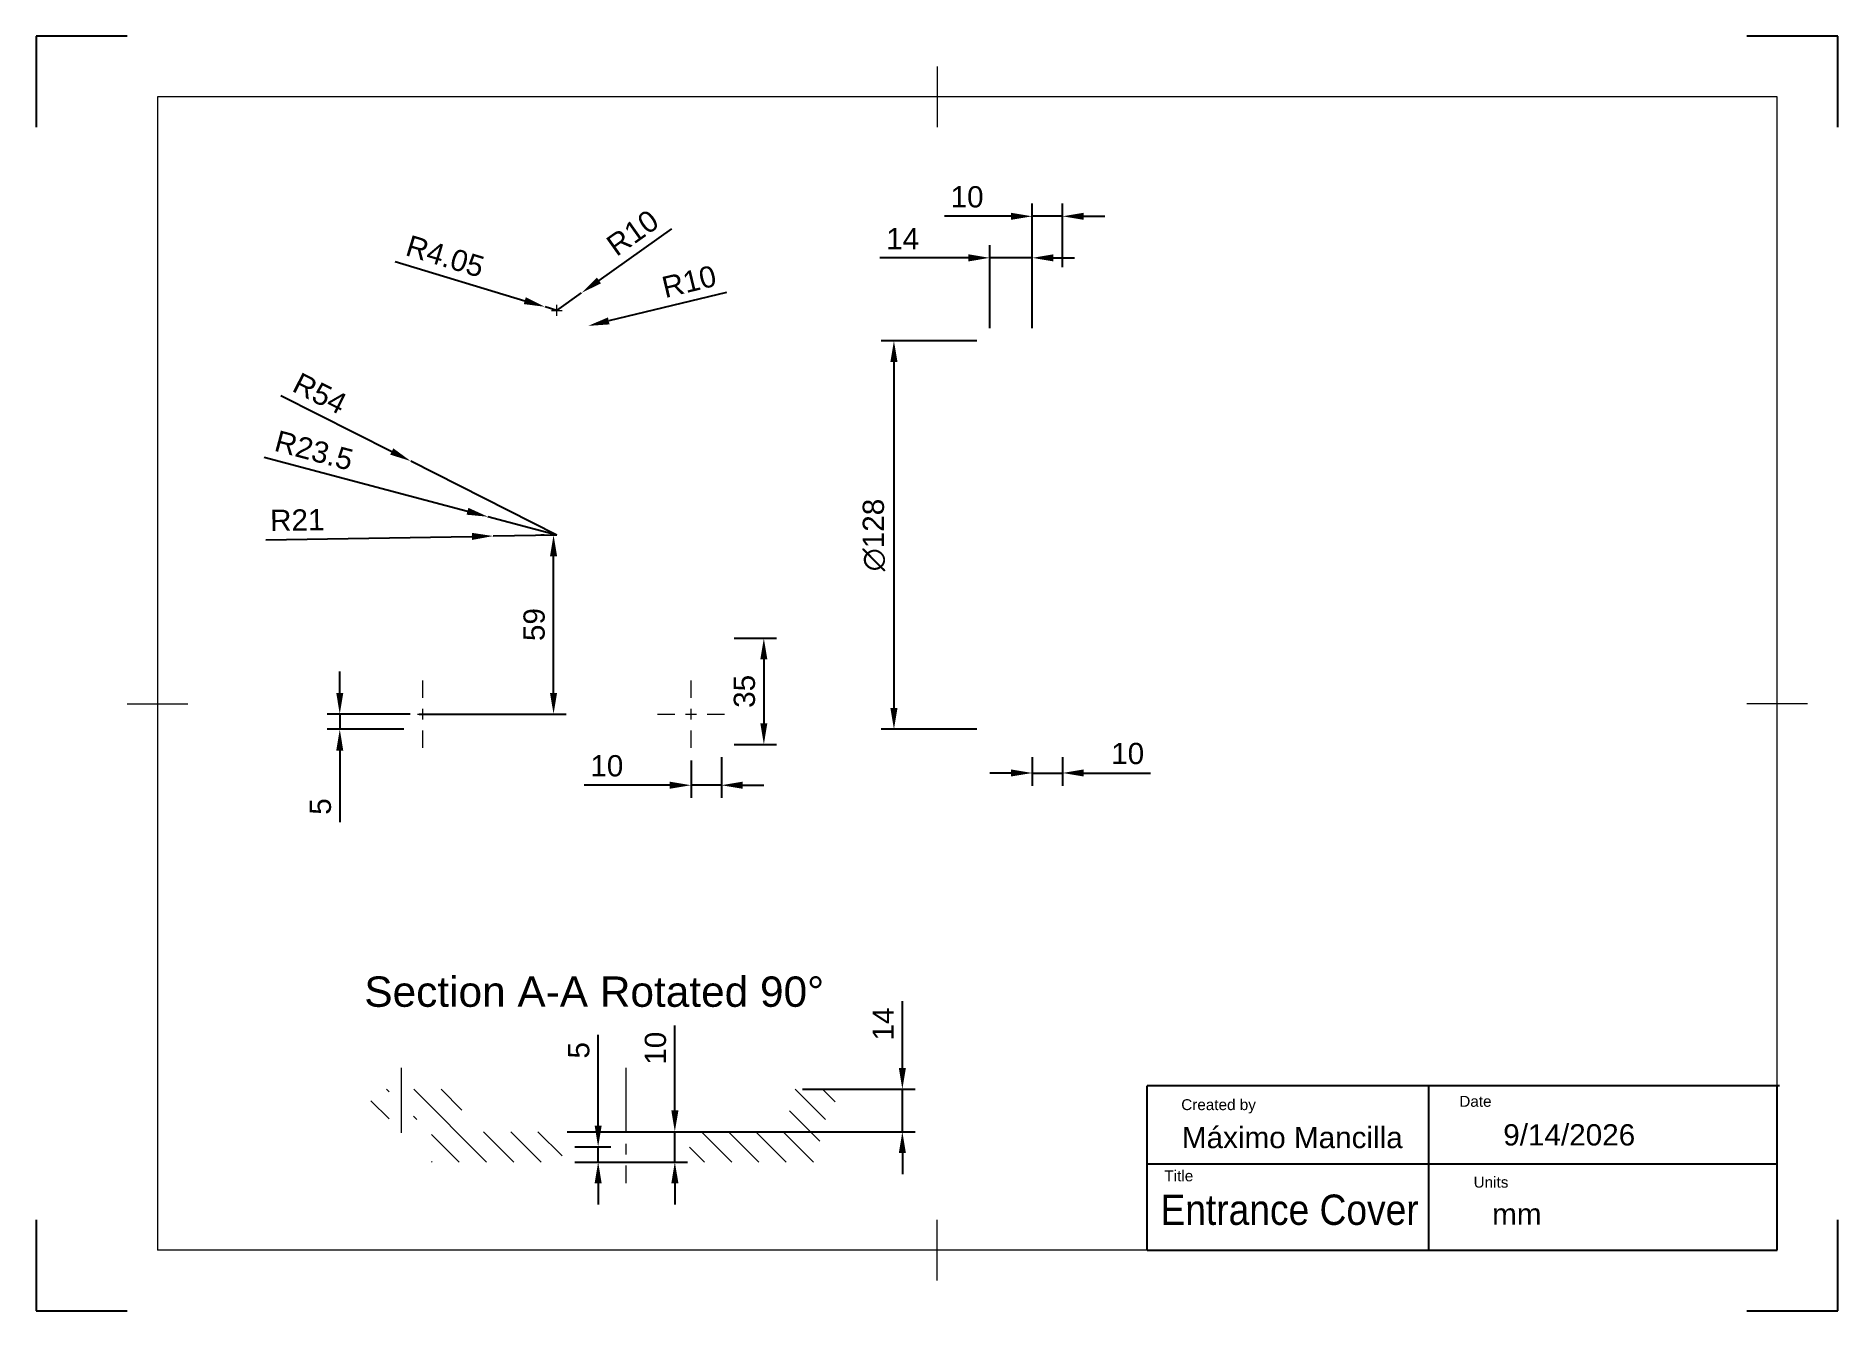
# Paper-space layout 'Sheet1' of a CAD drawing. Header units: millimetres. Extents: x 0 to 297, y 0 to 210.
import ezdxf
from ezdxf.enums import TextEntityAlignment as Align

# ---------------------------------------------------------------- set-up
doc = ezdxf.new("R2010")
doc.units = ezdxf.units.MM
doc.header["$LTSCALE"] = 0.75
doc.linetypes.add('CENTER2', pattern=[28.575, 19.05, -3.175, 3.175, -3.175])
for name, color, linetype, lineweight in [('BORDER', 7, 'Continuous', 18), ('FD_Dimensions', 7, 'Continuous', 18), ('Hatching', 7, 'Continuous', 18), ('Smart Centers', 7, 'CENTER2', 18), ('TITLEBLOCK', 7, 'Continuous', 25), ('View Labels', 7, 'Continuous', 18)]:
    doc.layers.add(name, color=color, linetype=linetype, lineweight=lineweight)
doc.styles.add('FusionTitle', font='arial.ttf')
doc.styles.get("Standard").update_dxf_attribs({"font": 'arial.ttf'})
doc.dimstyles.new('Dim-ISO-25', dxfattribs={"dimtxt": 3.5, "dimasz": 3.5, "dimexe": 2.1, "dimexo": 2.1, "dimgap": 1.4, "dimtad": 1, "dimzin": 12, "dimdsep": 46, "dimtxsty": 'Standard', "dimcen": 0, "dimazin": 3, "dimtp": 0.1, "dimtm": 0.1, "dimtfac": 0.714286, "dimtmove": 0, "dimatfit": 3, "dimfxl": 1, "dimtzin": 12, "dimarcsym": 0})

# ---------------------------------------------------------------- blocks, each defined once
blk = doc.blocks.new('ISO_A4(L)_SHEET')
at = {"layer": 'BORDER'}
for p, q in [((148.5, 205), (148.5, 195)), ((287, 200), (20, 200)), ((20, 200), (20, 10)), ((287, 10), (287, 200)), ((15, 100), (25, 100)), ((292, 100), (282, 100)), ((148.5, 5), (148.5, 15)), ((287, 10), (20, 10))]:
    blk.add_line(p, q, dxfattribs=at)
at = {"layer": 'Defpoints'}
for p, q in [((0, 210), (0, 195)), ((15, 210), (0, 210)), ((297, 210), (282, 210)), ((297, 195), (297, 210)), ((0, 15), (0, 0)), ((297, 0), (297, 15)), ((0, 0), (15, 0)), ((282, 0), (297, 0))]:
    blk.add_line(p, q, dxfattribs=at)
blk = doc.blocks.new('*U25')
at = {"layer": 'Smart Centers', "color": 0, "linetype": 'Continuous', "ltscale": 0.75, "transparency": 16777216}
for p, q in [((-0.89, 0), (0.89, 0)), ((0, -0.89), (0, 0.89))]:
    blk.add_line(p, q, dxfattribs=at)
blk = doc.blocks.new('*U26')
at = {"layer": 'Smart Centers', "color": 0, "ltscale": 0.75, "transparency": 16777216}
for p, q in [((0, 2.68), (0, 5.53)), ((-5.53, 0), (-2.68, 0)), ((2.68, 0), (5.53, 0)), ((0, -5.53), (0, -2.68))]:
    blk.add_line(p, q, dxfattribs=at)
at = {"layer": 'Smart Centers', "color": 0, "linetype": 'Continuous', "ltscale": 0.75, "transparency": 16777216}
for p, q in [((-0.89, 0), (0.89, 0)), ((0, -0.89), (0, 0.89))]:
    blk.add_line(p, q, dxfattribs=at)
blk = doc.blocks.new('*U27')
at = {"layer": 'Smart Centers', "color": 0, "ltscale": 0.75, "transparency": 16777216}
for p, q in [((0, 2.68), (0, 5.53)), ((-5.53, 0), (-2.68, 0)), ((2.68, 0), (5.53, 0)), ((0, -5.53), (0, -2.68))]:
    blk.add_line(p, q, dxfattribs=at)
at = {"layer": 'Smart Centers', "color": 0, "linetype": 'Continuous', "ltscale": 0.75, "transparency": 16777216}
for p, q in [((-0.89, 0), (0.89, 0)), ((0, -0.89), (0, 0.89))]:
    blk.add_line(p, q, dxfattribs=at)
blk = doc.blocks.new('*D28')
at = {"layer": 'Defpoints', "color": 0, "transparency": 16777216}
for p in [(61.75, 139.99), (85.85, 127.81)]:
    blk.add_point(p, dxfattribs=at)
at = {"layer": 'FD_Dimensions', "color": 0, "lineweight": -2, "transparency": 16777216}
for p, q in [((40.37, 150.8), (58.63, 141.57)), ((85.85, 127.81), (61.75, 139.99))]:
    blk.add_line(p, q, dxfattribs=at)
at = {"layer": 'FD_Dimensions', "color": 0, "transparency": 16777216}
blk.add_solid([(58.89, 142.09), (58.37, 141.05), (61.75, 139.99)], dxfattribs=at)
at = {"layer": 'FD_Dimensions', "color": 0, "transparency": 16777216, "insert": (46.78, 151.12), "char_height": 3.5, "attachment_point": 5, "rotation": 333.1839}
blk.add_mtext('R54', dxfattribs=at)
blk = doc.blocks.new('*D29')
at = {"layer": 'Defpoints', "color": 0, "transparency": 16777216}
for p in [(74.49, 130.82), (85.85, 127.81)]:
    blk.add_point(p, dxfattribs=at)
at = {"layer": 'FD_Dimensions', "color": 0, "lineweight": -2, "transparency": 16777216}
for p, q in [((37.62, 140.61), (71.11, 131.72)), ((85.85, 127.81), (74.49, 130.82))]:
    blk.add_line(p, q, dxfattribs=at)
at = {"layer": 'FD_Dimensions', "color": 0, "transparency": 16777216}
blk.add_solid([(71.26, 132.29), (70.96, 131.16), (74.49, 130.82)], dxfattribs=at)
at = {"layer": 'FD_Dimensions', "color": 0, "transparency": 16777216, "insert": (45.82, 141.73), "char_height": 3.5, "attachment_point": 5, "rotation": 345.1354}
blk.add_mtext('R23.5', dxfattribs=at)
blk = doc.blocks.new('*D30')
at = {"layer": 'Defpoints', "color": 0, "transparency": 16777216}
for p in [(85.85, 127.81), (75.35, 127.64)]:
    blk.add_point(p, dxfattribs=at)
at = {"layer": 'FD_Dimensions', "color": 0, "lineweight": -2, "transparency": 16777216}
for p, q in [((85.85, 127.81), (75.35, 127.64)), ((37.86, 127.04), (71.85, 127.59))]:
    blk.add_line(p, q, dxfattribs=at)
at = {"layer": 'FD_Dimensions', "color": 0, "transparency": 16777216}
blk.add_solid([(71.84, 128.17), (71.86, 127), (75.35, 127.64)], dxfattribs=at)
at = {"layer": 'FD_Dimensions', "color": 0, "transparency": 16777216, "insert": (43.06, 130.28), "char_height": 3.5, "attachment_point": 5, "rotation": 0.9152}
blk.add_mtext('R21', dxfattribs=at)
blk = doc.blocks.new('*D31')
at = {"layer": 'Defpoints', "color": 0, "transparency": 16777216}
for p in [(89.93, 167.71), (85.85, 164.81)]:
    blk.add_point(p, dxfattribs=at)
at = {"layer": 'FD_Dimensions', "color": 0, "lineweight": -2, "transparency": 16777216}
for p, q in [((104.73, 178.22), (92.78, 169.73)), ((85.85, 164.81), (89.93, 167.71))]:
    blk.add_line(p, q, dxfattribs=at)
at = {"layer": 'FD_Dimensions', "color": 0, "transparency": 16777216}
blk.add_solid([(92.44, 170.21), (93.12, 169.26), (89.93, 167.71)], dxfattribs=at)
at = {"layer": 'FD_Dimensions', "color": 0, "transparency": 16777216, "insert": (98.33, 177.59), "char_height": 3.5, "attachment_point": 5, "rotation": 35.3853}
blk.add_mtext('R10', dxfattribs=at)
blk = doc.blocks.new('*D32')
at = {"layer": 'Defpoints', "color": 0, "transparency": 16777216}
for p in [(83.91, 165.4), (85.85, 164.81)]:
    blk.add_point(p, dxfattribs=at)
at = {"layer": 'FD_Dimensions', "color": 0, "lineweight": -2, "transparency": 16777216}
for p, q in [((59.2, 172.87), (80.56, 166.41)), ((85.85, 164.81), (83.91, 165.4))]:
    blk.add_line(p, q, dxfattribs=at)
at = {"layer": 'FD_Dimensions', "color": 0, "transparency": 16777216}
blk.add_solid([(80.73, 166.97), (80.39, 165.85), (83.91, 165.4)], dxfattribs=at)
at = {"layer": 'FD_Dimensions', "color": 0, "transparency": 16777216, "insert": (67.43, 173.71), "char_height": 3.5, "attachment_point": 5, "rotation": 343.166}
blk.add_mtext('R4.05', dxfattribs=at)
blk = doc.blocks.new('*D33')
at = {"layer": 'Defpoints', "color": 0, "transparency": 16777216}
for p in [(95.85, 163.43), (100.71, 164.61)]:
    blk.add_point(p, dxfattribs=at)
at = {"layer": 'FD_Dimensions', "color": 0, "lineweight": -2, "transparency": 16777216}
blk.add_line((113.8, 167.76), (94.39, 163.08), dxfattribs=at)
at = {"layer": 'FD_Dimensions', "color": 0, "transparency": 16777216}
blk.add_solid([(94.26, 163.65), (94.53, 162.51), (90.99, 162.26)], dxfattribs=at)
at = {"layer": 'FD_Dimensions', "color": 0, "transparency": 16777216, "insert": (107.64, 169.55), "char_height": 3.5, "attachment_point": 5, "rotation": 13.5615}
blk.add_mtext('R10', dxfattribs=at)
blk = doc.blocks.new('*D34')
at = {"layer": 'Defpoints', "color": 0, "transparency": 16777216}
for p in [(85.3, 127.81), (85.85, 127.81), (61.06, 98.31)]:
    blk.add_point(p, dxfattribs=at)
at = {"layer": 'FD_Dimensions', "color": 0, "lineweight": -2, "transparency": 16777216}
for p, q in [((83.75, 127.81), (83.2, 127.81)), ((85.3, 101.81), (85.3, 124.31)), ((63.16, 98.31), (87.4, 98.31))]:
    blk.add_line(p, q, dxfattribs=at)
at = {"layer": 'FD_Dimensions', "color": 0, "transparency": 16777216}
for points in [[(84.71, 124.31), (85.88, 124.31), (85.3, 127.81)], [(84.71, 101.81), (85.88, 101.81), (85.3, 98.31)]]:
    blk.add_solid(points, dxfattribs=at)
at = {"layer": 'FD_Dimensions', "color": 0, "transparency": 16777216, "insert": (82.11, 113.06), "char_height": 3.5, "attachment_point": 5, "rotation": 90}
blk.add_mtext('59', dxfattribs=at)
blk = doc.blocks.new('*D35')
at = {"layer": 'Defpoints', "color": 0, "transparency": 16777216}
for p in [(50.06, 98.31), (63.74, 98.31), (62.74, 95.81)]:
    blk.add_point(p, dxfattribs=at)
at = {"layer": 'FD_Dimensions', "color": 0, "lineweight": -2, "transparency": 16777216}
for p, q in [((50.06, 101.81), (50.06, 105.31)), ((61.64, 98.31), (47.96, 98.31)), ((50.06, 98.31), (50.06, 95.81)), ((60.64, 95.81), (47.96, 95.81)), ((50.06, 92.31), (50.06, 80.53))]:
    blk.add_line(p, q, dxfattribs=at)
at = {"layer": 'FD_Dimensions', "color": 0, "transparency": 16777216}
for points in [[(49.48, 101.81), (50.64, 101.81), (50.06, 98.31)], [(49.48, 92.31), (50.64, 92.31), (50.06, 95.81)]]:
    blk.add_solid(points, dxfattribs=at)
at = {"layer": 'FD_Dimensions', "color": 0, "transparency": 16777216, "insert": (46.88, 83.09), "char_height": 3.5, "attachment_point": 5, "rotation": 90}
blk.add_mtext('5', dxfattribs=at)
blk = doc.blocks.new('*D36')
at = {"layer": 'Defpoints', "color": 0, "transparency": 16777216}
for p in [(107.96, 92.79), (112.96, 93.31), (112.96, 86.6)]:
    blk.add_point(p, dxfattribs=at)
at = {"layer": 'FD_Dimensions', "color": 0, "lineweight": -2, "transparency": 16777216}
for p, q in [((107.96, 90.69), (107.96, 84.5)), ((112.96, 91.21), (112.96, 84.5)), ((104.46, 86.6), (90.35, 86.6)), ((112.96, 86.6), (107.96, 86.6)), ((116.46, 86.6), (119.96, 86.6))]:
    blk.add_line(p, q, dxfattribs=at)
at = {"layer": 'FD_Dimensions', "color": 0, "transparency": 16777216}
for points in [[(104.46, 87.18), (104.46, 86.01), (107.96, 86.6)], [(116.46, 87.18), (116.46, 86.01), (112.96, 86.6)]]:
    blk.add_solid(points, dxfattribs=at)
at = {"layer": 'FD_Dimensions', "color": 0, "transparency": 16777216, "insert": (94.08, 89.78), "char_height": 3.5, "attachment_point": 5}
blk.add_mtext('10', dxfattribs=at)
blk = doc.blocks.new('*D37')
at = {"layer": 'Defpoints', "color": 0, "transparency": 16777216}
for p in [(112.96, 110.81), (112.96, 93.31), (119.96, 93.31)]:
    blk.add_point(p, dxfattribs=at)
at = {"layer": 'FD_Dimensions', "color": 0, "lineweight": -2, "transparency": 16777216}
for p, q in [((115.06, 110.81), (122.06, 110.81)), ((119.96, 107.31), (119.96, 96.81)), ((115.06, 93.31), (122.06, 93.31))]:
    blk.add_line(p, q, dxfattribs=at)
at = {"layer": 'FD_Dimensions', "color": 0, "transparency": 16777216}
for points in [[(119.38, 107.31), (120.54, 107.31), (119.96, 110.81)], [(119.38, 96.81), (120.54, 96.81), (119.96, 93.31)]]:
    blk.add_solid(points, dxfattribs=at)
at = {"layer": 'FD_Dimensions', "color": 0, "transparency": 16777216, "insert": (116.77, 102.06), "char_height": 3.5, "attachment_point": 5, "rotation": 90}
blk.add_mtext('35', dxfattribs=at)
blk = doc.blocks.new('*D40')
at = {"layer": 'Defpoints', "color": 0, "transparency": 16777216}
for p in [(164.19, 180.31), (164.19, 169.81), (169.19, 169.81)]:
    blk.add_point(p, dxfattribs=at)
at = {"layer": 'FD_Dimensions', "color": 0, "lineweight": -2, "transparency": 16777216}
for p, q in [((164.19, 171.91), (164.19, 182.41)), ((169.19, 171.91), (169.19, 182.41)), ((160.69, 180.31), (149.72, 180.31)), ((169.19, 180.31), (164.19, 180.31)), ((172.69, 180.31), (176.19, 180.31))]:
    blk.add_line(p, q, dxfattribs=at)
at = {"layer": 'FD_Dimensions', "color": 0, "transparency": 16777216}
for points in [[(160.69, 180.89), (160.69, 179.73), (164.19, 180.31)], [(172.69, 180.89), (172.69, 179.73), (169.19, 180.31)]]:
    blk.add_solid(points, dxfattribs=at)
at = {"layer": 'FD_Dimensions', "color": 0, "transparency": 16777216, "insert": (153.46, 183.5), "char_height": 3.5, "attachment_point": 5}
blk.add_mtext('10', dxfattribs=at)
blk = doc.blocks.new('*D41')
at = {"layer": 'Defpoints', "color": 0, "transparency": 16777216}
for p in [(157.19, 173.47), (157.19, 159.81), (164.19, 159.81)]:
    blk.add_point(p, dxfattribs=at)
at = {"layer": 'FD_Dimensions', "color": 0, "lineweight": -2, "transparency": 16777216}
for p, q in [((157.19, 161.91), (157.19, 175.57)), ((164.19, 161.91), (164.19, 175.57)), ((153.69, 173.47), (139.1, 173.47)), ((164.19, 173.47), (157.19, 173.47)), ((167.69, 173.47), (171.19, 173.47))]:
    blk.add_line(p, q, dxfattribs=at)
at = {"layer": 'FD_Dimensions', "color": 0, "transparency": 16777216}
for points in [[(153.69, 174.05), (153.69, 172.88), (157.19, 173.47)], [(167.69, 174.05), (167.69, 172.88), (164.19, 173.47)]]:
    blk.add_solid(points, dxfattribs=at)
at = {"layer": 'FD_Dimensions', "color": 0, "transparency": 16777216, "insert": (142.84, 176.62), "char_height": 3.5, "attachment_point": 5}
blk.add_mtext('14', dxfattribs=at)
blk = doc.blocks.new('*D42')
at = {"layer": 'Defpoints', "color": 0, "transparency": 16777216}
for p in [(164.19, 93.31), (169.19, 93.31), (169.19, 88.61)]:
    blk.add_point(p, dxfattribs=at)
at = {"layer": 'FD_Dimensions', "color": 0, "lineweight": -2, "transparency": 16777216}
for p, q in [((164.19, 91.21), (164.19, 86.51)), ((169.19, 91.21), (169.19, 86.51)), ((160.69, 88.61), (157.19, 88.61)), ((164.19, 88.61), (169.19, 88.61)), ((172.69, 88.61), (183.67, 88.61))]:
    blk.add_line(p, q, dxfattribs=at)
at = {"layer": 'FD_Dimensions', "color": 0, "transparency": 16777216}
for points in [[(160.69, 89.2), (160.69, 88.03), (164.19, 88.61)], [(172.69, 89.2), (172.69, 88.03), (169.19, 88.61)]]:
    blk.add_solid(points, dxfattribs=at)
at = {"layer": 'FD_Dimensions', "color": 0, "transparency": 16777216, "insert": (179.93, 91.8), "char_height": 3.5, "attachment_point": 5}
blk.add_mtext('10', dxfattribs=at)
blk = doc.blocks.new('ISO_TITLEBLOCK 1')
at = {"layer": 'TITLEBLOCK'}
for p, q in [((-103.85, 0), (-103.85, 27.07)), ((0.39, 27.07), (-103.85, 27.07)), ((-57.45, -0.13), (-57.45, 26.93)), ((0, 0), (0, 27.07)), ((-103.85, 14.24), (-0.13, 14.24)), ((-103.85, 0), (0, 0))]:
    blk.add_line(p, q, dxfattribs=at)
at = {"layer": 'TITLEBLOCK', "style": 'FusionTitle'}
for s, p in [('Created by', (-98.24, 24.88)), ('Date', (-52.41, 25.43)), ('Title', (-101.01, 13.15)), ('Units', (-50.05, 12.11))]:
    blk.add_text(s, height=1.8, dxfattribs=at).set_placement(p, align=Align.TOP_LEFT)
blk.add_attdef('CREATED_DATE', text='', height=3.5, dxfattribs=at).set_placement((-23.42, 20.75), align=Align.TOP_RIGHT)
for tag, height, p in [('CREATED_BY', 3.5, (-98.14, 20.32)), ('TITLE_1', 5, (-101.67, 9.17))]:
    blk.add_attdef(tag, text='', height=height, dxfattribs=at).set_placement(p, align=Align.TOP_LEFT)
blk.add_attdef('Units', text='', height=3.5, dxfattribs=at).set_placement((-42.93, 7.7), align=Align.TOP_CENTER)
blk = doc.blocks.new('*D44')
at = {"layer": 'Defpoints', "color": 0, "transparency": 16777216}
for p in [(157.19, 159.81), (141.4, 95.81), (157.19, 95.81)]:
    blk.add_point(p, dxfattribs=at)
at = {"layer": 'FD_Dimensions', "color": 0, "lineweight": -2, "transparency": 16777216}
for p, q in [((155.09, 159.81), (139.3, 159.81)), ((141.4, 156.31), (141.4, 99.31)), ((155.09, 95.81), (139.3, 95.81))]:
    blk.add_line(p, q, dxfattribs=at)
at = {"layer": 'FD_Dimensions', "color": 0, "transparency": 16777216}
for points in [[(140.82, 156.31), (141.99, 156.31), (141.4, 159.81)], [(140.82, 99.31), (141.99, 99.31), (141.4, 95.81)]]:
    blk.add_solid(points, dxfattribs=at)
at = {"layer": 'FD_Dimensions', "color": 0, "transparency": 16777216, "insert": (138.12, 127.81), "char_height": 3.5, "attachment_point": 5, "rotation": 90}
blk.add_mtext('∅128', dxfattribs=at)
blk = doc.blocks.new('*U48')
at = {"layer": 'Smart Centers', "color": 0, "ltscale": 0.75, "transparency": 16777216}
blk.add_line((0, 12), (0, -7), dxfattribs=at)
blk = doc.blocks.new('*U49')
at = {"layer": 'Smart Centers', "color": 0, "ltscale": 0.75, "transparency": 16777216}
blk.add_line((0, 6), (0, -6), dxfattribs=at)
blk = doc.blocks.new('*D50')
at = {"layer": 'Defpoints', "color": 0, "transparency": 16777216}
for p in [(86.71, 27.03), (92.65, 27.03), (86.71, 24.53)]:
    blk.add_point(p, dxfattribs=at)
at = {"layer": 'FD_Dimensions', "color": 0, "lineweight": -2, "transparency": 16777216}
for p, q in [((92.65, 30.53), (92.65, 45.49)), ((88.81, 27.03), (94.75, 27.03)), ((92.65, 24.53), (92.65, 27.03)), ((88.81, 24.53), (94.75, 24.53)), ((92.65, 21.03), (92.65, 17.53))]:
    blk.add_line(p, q, dxfattribs=at)
at = {"layer": 'FD_Dimensions', "color": 0, "transparency": 16777216}
for points in [[(92.07, 30.53), (93.23, 30.53), (92.65, 27.03)], [(92.07, 21.03), (93.23, 21.03), (92.65, 24.53)]]:
    blk.add_solid(points, dxfattribs=at)
at = {"layer": 'FD_Dimensions', "color": 0, "transparency": 16777216, "insert": (89.47, 42.93), "char_height": 3.5, "attachment_point": 5, "rotation": 90}
blk.add_mtext('5', dxfattribs=at)
blk = doc.blocks.new('*D51')
at = {"layer": 'Defpoints', "color": 0, "transparency": 16777216}
for p in [(124.21, 36.53), (142.79, 36.53), (85.46, 29.53)]:
    blk.add_point(p, dxfattribs=at)
at = {"layer": 'FD_Dimensions', "color": 0, "lineweight": -2, "transparency": 16777216}
for p, q in [((142.79, 40.03), (142.79, 51)), ((126.31, 36.53), (144.89, 36.53)), ((142.79, 29.53), (142.79, 36.53)), ((87.56, 29.53), (144.89, 29.53)), ((142.79, 26.03), (142.79, 22.53))]:
    blk.add_line(p, q, dxfattribs=at)
at = {"layer": 'FD_Dimensions', "color": 0, "transparency": 16777216}
for points in [[(142.21, 40.03), (143.37, 40.03), (142.79, 36.53)], [(142.21, 26.03), (143.37, 26.03), (142.79, 29.53)]]:
    blk.add_solid(points, dxfattribs=at)
at = {"layer": 'FD_Dimensions', "color": 0, "transparency": 16777216, "insert": (139.63, 47.26), "char_height": 3.5, "attachment_point": 5, "rotation": 90}
blk.add_mtext('14', dxfattribs=at)
blk = doc.blocks.new('*D52')
at = {"layer": 'Defpoints', "color": 0, "transparency": 16777216}
for p in [(85.46, 29.53), (105.29, 29.53), (86.71, 24.53)]:
    blk.add_point(p, dxfattribs=at)
at = {"layer": 'FD_Dimensions', "color": 0, "lineweight": -2, "transparency": 16777216}
for p, q in [((105.29, 33.03), (105.29, 47.01)), ((87.56, 29.53), (107.39, 29.53)), ((105.29, 24.53), (105.29, 29.53)), ((88.81, 24.53), (107.39, 24.53)), ((105.29, 21.03), (105.29, 17.53))]:
    blk.add_line(p, q, dxfattribs=at)
at = {"layer": 'FD_Dimensions', "color": 0, "transparency": 16777216}
for points in [[(104.71, 33.03), (105.88, 33.03), (105.29, 29.53)], [(104.71, 21.03), (105.88, 21.03), (105.29, 24.53)]]:
    blk.add_solid(points, dxfattribs=at)
at = {"layer": 'FD_Dimensions', "color": 0, "transparency": 16777216, "insert": (102.11, 43.27), "char_height": 3.5, "attachment_point": 5, "rotation": 90}
blk.add_mtext('10', dxfattribs=at)

psp = doc.layouts.new('Sheet1')

# ---------------------------------------------------------------- hatches: boundary and pattern name
at = {"layer": 'Hatching'}
h = psp.add_hatch(dxfattribs=at)
h.set_pattern_fill('ANSI31', color=256, angle=90, style=0)
h.paths.add_polyline_path([(55.2066, 36.5292), (55.2066, 31.5292), (58.1816, 31.5292), (58.1816, 36.5292)], flags=0)
h.paths.add_polyline_path([(108.9566, 27.0292), (107.7066, 27.0292), (107.7066, 24.5292), (129.2066, 24.5292), (129.2066, 31.5292), (131.7066, 31.5292), (131.7066, 36.5292), (124.2066, 36.5292), (124.2066, 29.5292), (108.9566, 29.5292)], flags=0)
h.paths.add_polyline_path([(86.7066, 27.0292), (85.4566, 27.0292), (85.4566, 29.5292), (70.2066, 29.5292), (70.2066, 36.5292), (62.2316, 36.5292), (62.2316, 31.5292), (65.2066, 31.5292), (65.2066, 24.5292), (86.7066, 24.5292)], flags=0)

# ---------------------------------------------------------------- block references
at = {"layer": 'BORDER'}
psp.add_blockref('ISO_A4(L)_SHEET', (0, 0), dxfattribs=at)
at = {"layer": 'Smart Centers', "ltscale": 0.75}
for name, p in [('*U25', (85.8509, 164.8105)), ('*U26', (63.7401, 98.3105)), ('*U27', (107.9618, 98.3105)), ('*U49', (60.2066, 34.0292)), ('*U48', (97.2066, 28.0292))]:
    psp.add_blockref(name, p, dxfattribs=at)
at = {"layer": 'TITLEBLOCK'}
ref = psp.add_blockref('ISO_TITLEBLOCK 1', (287, 10), dxfattribs=at)
ref.add_attrib('Units', 'mm', dxfattribs={"height": 3.5, "style": 'FusionTitle'}).set_placement((244.0702, 17.7017), align=Align.TOP_CENTER)
ref.add_attrib('CREATED_DATE', '9/14/2026', dxfattribs={"height": 3.5, "style": 'FusionTitle'}).set_placement((263.5783, 30.7546), align=Align.TOP_RIGHT)
ref.add_attrib('TITLE_1', 'Entrance Cover', dxfattribs={"height": 5, "style": 'FusionTitle', "width": 0.87711}).set_placement((185.3337, 19.1721), align=Align.TOP_LEFT)
ref.add_attrib('CREATED_BY', 'Máximo Mancilla', dxfattribs={"height": 3.5, "style": 'FusionTitle'}).set_placement((188.862, 30.3186), align=Align.TOP_LEFT)

# ---------------------------------------------------------------- texts
at = {"layer": 'View Labels', "insert": (92.0008, 50.0241), "char_height": 5, "width": 81.776798, "attachment_point": 8}
psp.add_mtext('Section A-A Rotated 90°', dxfattribs=at)

# ---------------------------------------------------------------- dimensions: what is measured, and where the dimension line sits
at = {"layer": 'FD_Dimensions'}
dim = psp.add_aligned_dim(p1=(169.193, 169.8105), p2=(164.193, 169.8105), distance=-10.5, dimstyle='Dim-ISO-25', override={"dimlfac": -2, "dimclrd": 0, "dimclre": 0}, dxfattribs=at)
dim.commit()
dim.dimension.update_dxf_attribs({"geometry": '*D40', "text_midpoint": (153.4569, 183.4975)})
dim = psp.add_radius_dim(center=(85.8509, 164.8105), mpoint=(89.9273, 167.7058), dimstyle='Dim-ISO-25', override={"dimlfac": -2, "dimse1": 1}, dxfattribs=at)
dim.commit()
dim.dimension.update_dxf_attribs({"geometry": '*D31', "text_midpoint": (100.1799, 174.988)})
for base, p1, p2, angle, picture, middle, dimtype in [((157.193, 173.4676), (164.193, 159.8105), (157.193, 159.8105), 180, '*D41', (142.8398, 173.4676), 161), ((119.9597, 93.3105), (112.9618, 110.8105), (112.9618, 93.3105), 270, '*D37', (119.9597, 102.0605), 161), ((50.0602, 98.3105), (62.7393, 95.8105), (63.7401, 98.3105), 90, '*D35', (50.0602, 83.0892), 160), ((112.9618, 86.5953), (107.9618, 92.7855), (112.9618, 93.3105), 180, '*D36', (94.0828, 86.5953), 160), ((105.2941, 29.5292), (86.7066, 24.5292), (85.4566, 29.5292), 270, '*D52', (105.2941, 43.2707), 160), ((92.6492, 27.0292), (86.7066, 24.5292), (86.7066, 27.0292), 270, '*D50', (92.6492, 42.9261), 160)]:
    dim = psp.add_linear_dim(base=base, p1=p1, p2=p2, angle=angle, dimstyle='Dim-ISO-25', override={"dimlfac": -2}, dxfattribs=at)
    dim.commit()
    dim.dimension.update_dxf_attribs({"geometry": picture, "text_midpoint": middle, "dimtype": dimtype})
for center, mpoint, override, picture, middle in [((85.8509, 164.8105), (83.9127, 165.3969), {"dimlfac": -2, "dimse1": 1}, '*D32', (66.5093, 170.6626)), ((95.8509, 163.4335), (100.7115, 164.6059), {"dimlfac": -2, "dimse1": 1, "dimclrd": 0, "dimclre": 0}, '*D33', (108.3828, 166.4563)), ((85.8509, 127.8105), (61.7545, 139.9909), {"dimlfac": -2, "dimse1": 1}, '*D28', (45.3439, 148.2863)), ((85.8509, 127.8105), (74.4942, 130.8247), {"dimlfac": -2, "dimse1": 1}, '*D29', (44.9996, 138.6531)), ((85.8509, 127.8105), (75.3523, 127.6428), {"dimlfac": -2, "dimse1": 1}, '*D30', (43.1059, 127.1276))]:
    dim = psp.add_radius_dim(center=center, mpoint=mpoint, dimstyle='Dim-ISO-25', override=override, dxfattribs=at)
    dim.commit()
    dim.dimension.update_dxf_attribs({"geometry": picture, "text_midpoint": middle, "dimtype": 164})
dim = psp.add_aligned_dim(p1=(157.193, 159.8105), p2=(157.193, 95.8105), distance=-15.7905, text='∅<>', dimstyle='Dim-ISO-25', override={"dimlfac": -2, "dimclrd": 0, "dimclre": 0}, dxfattribs=at)
dim.commit()
dim.dimension.update_dxf_attribs({"geometry": '*D44', "text_midpoint": (138.1176, 127.8105)})
for base, p1, p2, angle, picture, middle in [((85.2981, 127.8105), (61.0611, 98.3105), (85.8509, 127.8105), 90, '*D34', (82.1111, 113.0605)), ((169.193, 88.6119), (164.193, 93.3105), (169.193, 93.3105), 180, '*D42', (179.9291, 91.7989)), ((142.7885, 36.5292), (85.4566, 29.5292), (124.2066, 36.5292), 270, '*D51', (139.6313, 47.2641))]:
    dim = psp.add_linear_dim(base=base, p1=p1, p2=p2, angle=angle, dimstyle='Dim-ISO-25', override={"dimlfac": -2, "dimclrd": 0, "dimclre": 0}, dxfattribs=at)
    dim.commit()
    dim.dimension.update_dxf_attribs({"geometry": picture, "text_midpoint": middle})

doc.saveas('drawing.dxf')
